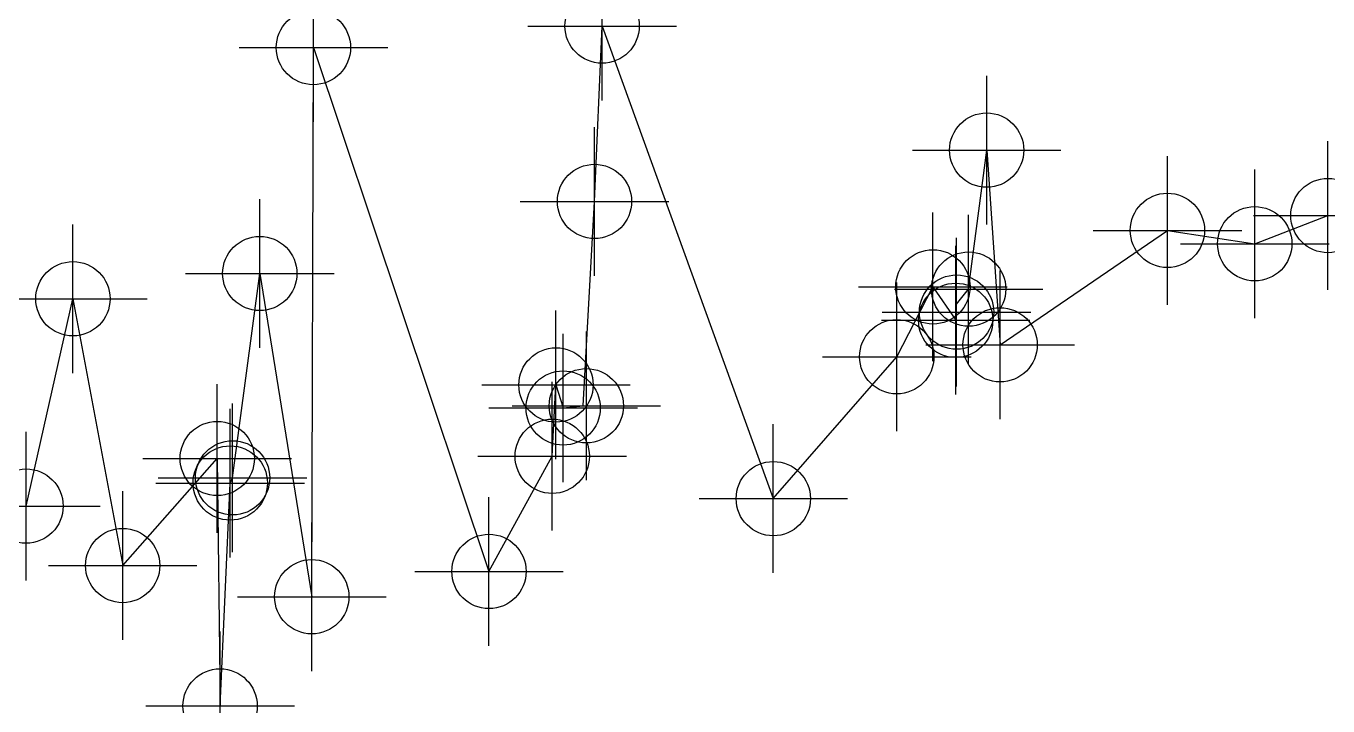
# Model space of a CAD drawing. Header units: millimetres. Extents: x 0.3 to 17.8, y 67.3 to 76.5.
import ezdxf

# ---------------------------------------------------------------- set-up
doc = ezdxf.new("R2010")
doc.units = ezdxf.units.MM
doc.header["$PDMODE"] = 34
doc.header["$PDSIZE"] = -1

msp = doc.modelspace()

# ---------------------------------------------------------------- linework, layer by layer
msp.add_lwpolyline([(0.282, 70.02), (0.913, 72.81), (1.583, 69.22), (2.856, 70.66), (2.894, 67.33), (3.031, 70.33), (3.063, 70.4), (3.429, 73.15), (4.129, 68.8), (4.151, 76.19), (6.514, 69.14), (7.366, 70.69), (7.416, 71.65), (7.513, 71.34), (7.783, 71.37), (7.935, 74.12), (8.037, 76.48), (10.342, 70.12), (12.004, 72.03), (12.49, 72.97), (12.797, 72.52), (12.809, 72.738), (12.971, 72.94), (13.214, 74.81), (13.395, 72.19), (15.647, 73.73), (16.823, 73.55), (17.808, 73.93)])
for p in [(8.037, 76.48), (4.151, 76.19), (13.214, 74.81), (7.935, 74.12), (17.808, 73.93), (15.647, 73.73), (16.823, 73.55), (3.429, 73.15), (12.49, 72.97), (12.971, 72.94), (0.913, 72.81), (12.809, 72.63), (12.797, 72.52), (13.395, 72.19), (12.004, 72.03), (7.416, 71.65), (7.513, 71.34), (7.825, 71.37), (2.856, 70.66), (7.366, 70.69), (3.031, 70.33), (3.063, 70.4), (10.342, 70.12), (0.282, 70.02), (1.583, 69.22), (6.514, 69.14), (4.129, 68.8), (2.894, 67.33)]:
    msp.add_point(p)

doc.saveas('drawing.dxf')
